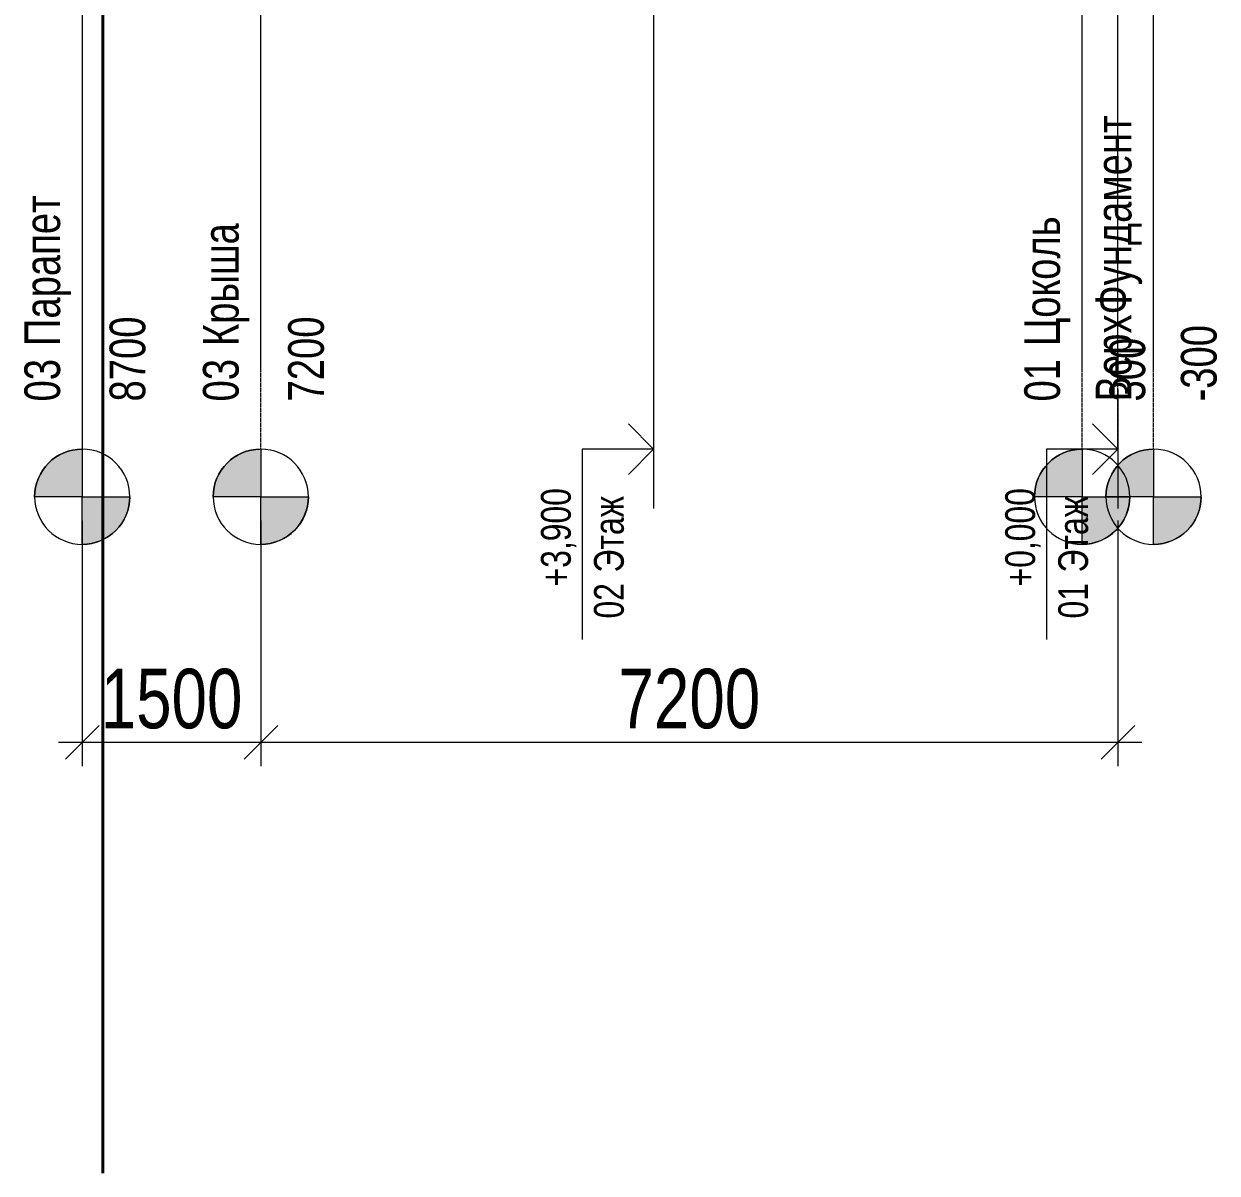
# Model space of a CAD drawing. Header units: millimetres. Extents: x 1117013 to 3394463, y -717780 to -102922.
# Drawn here: x 1318746 to 1328771, y -564926 to -555272 of the extents above; entities that cross this region are included whole.
import ezdxf

# ---------------------------------------------------------------- set-up
doc = ezdxf.new("R2010")
doc.units = ezdxf.units.MM
doc.linetypes.add('ADSK_Линия сетки', pattern=[21, 12, -3, 3, -3])
for name, color, linetype, lineweight in [('A-ANNO-DIMS', 211, 'Continuous', 9), ('A-ANNO-NOTE', 131, 'Continuous', 20), ('A-DETL', 90, 'Continuous', 9), ('A-FLOR-LEVL', 51, 'Continuous', 9)]:
    doc.layers.add(name, color=color, linetype=linetype, lineweight=lineweight)
doc.styles.add('Century Gothic', font='GOTHIC.TTF', dxfattribs={"width": 0.8, "height": 250})
doc.styles.add('Century Gothic_1', font='GOTHIC.TTF', dxfattribs={"width": 0.8, "height": 500})
doc.dimstyles.new('SK_Основной_2_5', dxfattribs={"dimscale": 304.8, "dimtxt": 522.084135, "dimasz": 0.927822, "dimexe": 0.656168, "dimexo": 1.968504, "dimgap": 0.328084, "dimtad": 1, "dimdec": 3, "dimrnd": 0.001, "dimdsep": 46, "dimtxsty": 'Century Gothic_1', "dimblk1": 'OBLIQUE', "dimblk2": 'OBLIQUE', "dimsah": 1, "dimcen": 0.09, "dimdle": 0.656168, "dimazin": 2, "dimtfac": 1, "dimtdec": 4, "dimtix": 1, "dimtmove": 0, "dimatfit": 3, "dimfxl": 1, "dimtvp": 1, "dimtolj": 1, "dimtzin": 0, "dimlwd": 20, "dimlwe": 20, "dimarcsym": 2})

# ---------------------------------------------------------------- blocks, each defined once
blk = doc.blocks.new('Уровень - Стрелка вверх_Отметка с именем уровня_2_5-3055-В_Разрез_Верт_1')
at = {"layer": 'A-ANNO-NOTE'}
for p, q in [((-4000, 600), (-5600, 600)), ((-4000, 0), (-4000, 600)), ((-4000, 0), (-4212, 212)), ((-4000, 0), (-3788, 212)), ((-3500, 0), (-4500, 0))]:
    blk.add_line(p, q, dxfattribs=at)
blk = doc.blocks.new('Уровень - КР-535808-В_Разрез_Верт_1')
at = {"layer": 'A-FLOR-LEVL'}
h = blk.add_hatch(color=256, dxfattribs=at)
edge = h.paths.add_edge_path(flags=0)
edge.add_arc((16700, 8700), 400, 90, 180, ccw=False)
edge.add_line((16700, 9100), (16700, 8700))
edge.add_line((16700, 8700), (16300, 8700))
h = blk.add_hatch(color=256, dxfattribs=at)
edge = h.paths.add_edge_path(flags=0)
edge.add_line((16700, 8300), (16700, 8700))
edge.add_line((16700, 8700), (17100, 8700))
edge.add_arc((16700, 8700), 400, 270, 360, ccw=False)
at = {"layer": 'A-FLOR-LEVL', "lineweight": 20}
for p, q in [((16700, 8700), (16700, 9100)), ((16300, 8700), (16700, 8700)), ((17100, 8700), (16700, 8700)), ((16700, 8700), (16700, 8300))]:
    blk.add_line(p, q, dxfattribs=at)
blk.add_circle((16700, 8700), 400, dxfattribs=at)
for start, end in [(90, 180), (270, 360)]:
    blk.add_arc((16700, 8700), 400, start, end, dxfattribs=at)
blk = doc.blocks.new('_Oblique')
at = {"color": 0, "linetype": 'ByBlock', "lineweight": -2}
blk.add_line((-0.5, -0.5), (0.5, 0.5), dxfattribs=at)
blk = doc.blocks.new('*D152')
at = {"layer": 'A-ANNO-DIMS', "color": 0, "lineweight": 20, "transparency": 16777216}
for p, q in [((1319237, -559444), (1319237, -561506)), ((1320737, -559444), (1320737, -561506)), ((1319037, -561306), (1320937, -561306))]:
    blk.add_line(p, q, dxfattribs=at)
at = {"layer": 'Defpoints', "color": 0, "transparency": 16777216}
for p in [(1319237, -558844), (1320737, -558844), (1320737, -561306)]:
    blk.add_point(p, dxfattribs=at)
at = {"layer": 'A-ANNO-DIMS', "color": 0, "lineweight": 20, "transparency": 16777216, "xscale": 282.8, "yscale": 282.8, "zscale": 282.8, "rotation": 180}
blk.add_blockref('_Oblique', (1319237, -561306), dxfattribs=at)
at = {"layer": 'A-ANNO-DIMS', "color": 0, "lineweight": 20, "transparency": 16777216, "xscale": 282.8, "yscale": 282.8, "zscale": 282.8}
blk.add_blockref('_Oblique', (1320737, -561306), dxfattribs=at)
at = {"layer": 'A-ANNO-DIMS', "color": 0, "lineweight": 20, "transparency": 16777216, "insert": (1319987, -560943), "char_height": 500, "width": 735.89, "attachment_point": 5, "style": 'Century Gothic_1'}
blk.add_mtext('\\A1;1500', dxfattribs=at)
blk = doc.blocks.new('*D153')
at = {"layer": 'A-ANNO-DIMS', "color": 0, "lineweight": 20, "transparency": 16777216}
for p, q in [((1320737, -559444), (1320737, -561506)), ((1327937, -559444), (1327937, -561506)), ((1320537, -561306), (1328137, -561306))]:
    blk.add_line(p, q, dxfattribs=at)
at = {"layer": 'Defpoints', "color": 0, "transparency": 16777216}
for p in [(1320737, -558844), (1327937, -558844), (1327937, -561306)]:
    blk.add_point(p, dxfattribs=at)
at = {"layer": 'A-ANNO-DIMS', "color": 0, "lineweight": 20, "transparency": 16777216, "xscale": 282.8, "yscale": 282.8, "zscale": 282.8, "rotation": 180}
blk.add_blockref('_Oblique', (1320737, -561306), dxfattribs=at)
at = {"layer": 'A-ANNO-DIMS', "color": 0, "lineweight": 20, "transparency": 16777216, "xscale": 282.8, "yscale": 282.8, "zscale": 282.8}
blk.add_blockref('_Oblique', (1327937, -561306), dxfattribs=at)
at = {"layer": 'A-ANNO-DIMS', "color": 0, "lineweight": 20, "transparency": 16777216, "insert": (1324337, -560943), "char_height": 500, "width": 735.89, "attachment_point": 5, "style": 'Century Gothic_1'}
blk.add_mtext('\\A1;7200', dxfattribs=at)

msp = doc.modelspace()

# ---------------------------------------------------------------- linework, layer by layer
at = {"layer": 'A-DETL', "lineweight": 40}
msp.add_line((1319409.0826, -551225.7266), (1319409.0826, -564925.7266), dxfattribs=at)
at = {"layer": 'A-FLOR-LEVL', "linetype": 'ADSK_Линия сетки'}
for p, q in [((1319236.6086, -538543.9788), (1319236.6086, -558843.9788)), ((1320736.6086, -558843.9788), (1320736.6086, -538543.9788)), ((1327636.6086, -558843.9788), (1327636.6086, -538543.9788)), ((1328236.6086, -558843.9788), (1328236.6086, -538543.9788))]:
    msp.add_line(p, q, dxfattribs=at)
at = {"layer": 'A-FLOR-LEVL', "linetype": 'ADSK_Линия сетки', "lineweight": 20}
for p, q in [((1324036.6086, -538543.9788), (1324036.6086, -558843.9788)), ((1327936.6086, -558843.9788), (1327936.6086, -538543.9788))]:
    msp.add_line(p, q, dxfattribs=at)

# ---------------------------------------------------------------- block references
at = {"layer": 'A-FLOR-LEVL', "lineweight": 20, "rotation": 90}
for p in [(1324036.6086, -554843.9788), (1327936.6086, -554843.9788)]:
    msp.add_blockref('Уровень - Стрелка вверх_Отметка с именем уровня_2_5-3055-В_Разрез_Верт_1', p, dxfattribs=at)
at = {"layer": 'A-FLOR-LEVL', "lineweight": 20, "extrusion": (0, 0, -1), "rotation": 270}
for p in [(-1327936.6086, -542543.9788), (-1329436.6086, -542543.9788), (-1336336.6086, -542543.9788), (-1336936.6086, -542543.9788)]:
    msp.add_blockref('Уровень - КР-535808-В_Разрез_Верт_1', p, dxfattribs=at)

# ---------------------------------------------------------------- texts
at = {"layer": 'A-FLOR-LEVL', "attachment_point": 1, "rotation": 90}
for s, insert, char_height, width, style in [('ВерхФундамент', (1327750.7119, -558444.0603), 300, 3373.501, 'Century Gothic_1'), ('Парапет', (1318750.7119, -557978.3937), 300, 1802.1935, 'Century Gothic_1'), ('Крыша', (1320250.7119, -557978.3937), 300, 1475.105, 'Century Gothic_1'), ('Цоколь', (1327150.7119, -557978.3937), 300, 1449.451, 'Century Gothic_1'), ('8700', (1319466.4302, -558444.0603), 300, 897.89, 'Century Gothic_1'), ('7200', (1320966.4302, -558444.0603), 300, 897.89, 'Century Gothic_1'), ('-300', (1328466.4302, -558444.0603), 300, 808.101, 'Century Gothic_1'), ('300', (1327866.4302, -558444.0603), 300, 673.4175, 'Century Gothic_1'), ('03 ', (1318750.7119, -558444.0603), 300, 564.388, 'Century Gothic_1'), ('03 ', (1320250.7119, -558444.0603), 300, 564.388, 'Century Gothic_1'), ('01 ', (1327150.7119, -558444.0603), 300, 564.388, 'Century Gothic_1'), ('+3,900', (1323090.6385, -559997.361), 250, 1038.987, 'Century Gothic'), ('Этаж', (1323535.951, -559880.6817), 250, 897.89, 'Century Gothic'), ('+0,000', (1326990.6385, -559997.361), 250, 1038.987, 'Century Gothic'), ('Этаж', (1327435.951, -559880.6817), 250, 897.89, 'Century Gothic'), ('02 ', (1323535.951, -560266.9734), 250, 468.1855, 'Century Gothic'), ('01 ', (1327435.951, -560266.9734), 250, 468.1855, 'Century Gothic')]:
    msp.add_mtext(s, dxfattribs=dict(at, insert=insert, char_height=char_height, width=width, style=style))

# ---------------------------------------------------------------- dimensions: what is measured, and where the dimension line sits
at = {"layer": 'A-ANNO-DIMS', "lineweight": 20}
for base, p1, p2, override, picture, middle in [((1320736.6086, -561305.772), (1319236.6086, -558843.9788), (1320736.6086, -558843.9788), {"dimpost": '<>', "dimfxl": 1500}, '*D152', (1319986.6086, -560943.1955)), ((1327936.6086, -561305.772), (1320736.6086, -558843.9788), (1327936.6086, -558843.9788), {"dimpost": '<>', "dimfxl": 7200}, '*D153', (1324336.6086, -560943.1955))]:
    dim = msp.add_linear_dim(base=base, p1=p1, p2=p2, angle=180, dimstyle='SK_Основной_2_5', override=override, dxfattribs=at)
    dim.commit()
    dim.dimension.update_dxf_attribs({"geometry": picture, "text_midpoint": middle})

doc.saveas('drawing.dxf')
